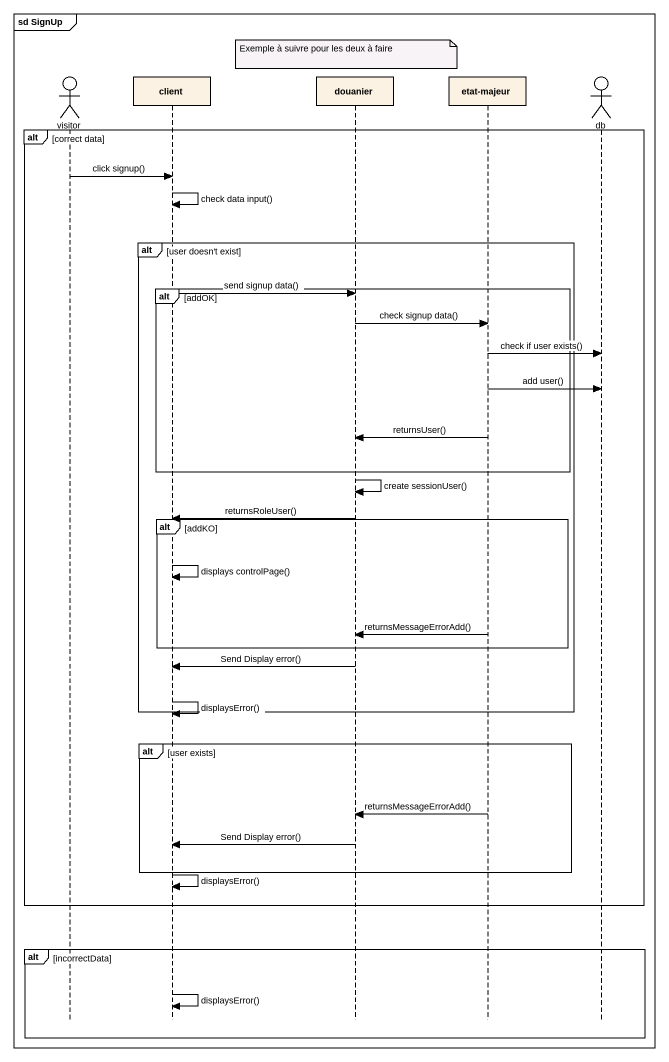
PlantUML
@startuml
mainframe sd SignUp
hide footbox
actor visitor
participant client
participant douanier
participant "etat-majeur" as etat_majeur
actor db

note over douanier : Exemple à suivre pour les deux à faire
alt correct data
  visitor -> client : click signup()
  client -> client : check data input()
  alt user doesn't exist
    alt addOK
      client -> douanier : send signup data()
      douanier -> etat_majeur : check signup data()
      etat_majeur -> db : check if user exists()
      etat_majeur -> db : add user()
      etat_majeur -> douanier : returnsUser()
    end
    douanier -> douanier : create sessionUser()
    douanier -> client : returnsRoleUser()
    alt addKO
      client -> client : displays controlPage()
      etat_majeur -> douanier : returnsMessageErrorAdd()
    end
    douanier -> client : Send Display error()
    client -> client : displaysError()
  end
  alt user exists
    etat_majeur -> douanier : returnsMessageErrorAdd()
    douanier -> client : Send Display error()
  end
  client -> client : displaysError()
end
alt incorrectData
  client -> client : displaysError()
end
@enduml
